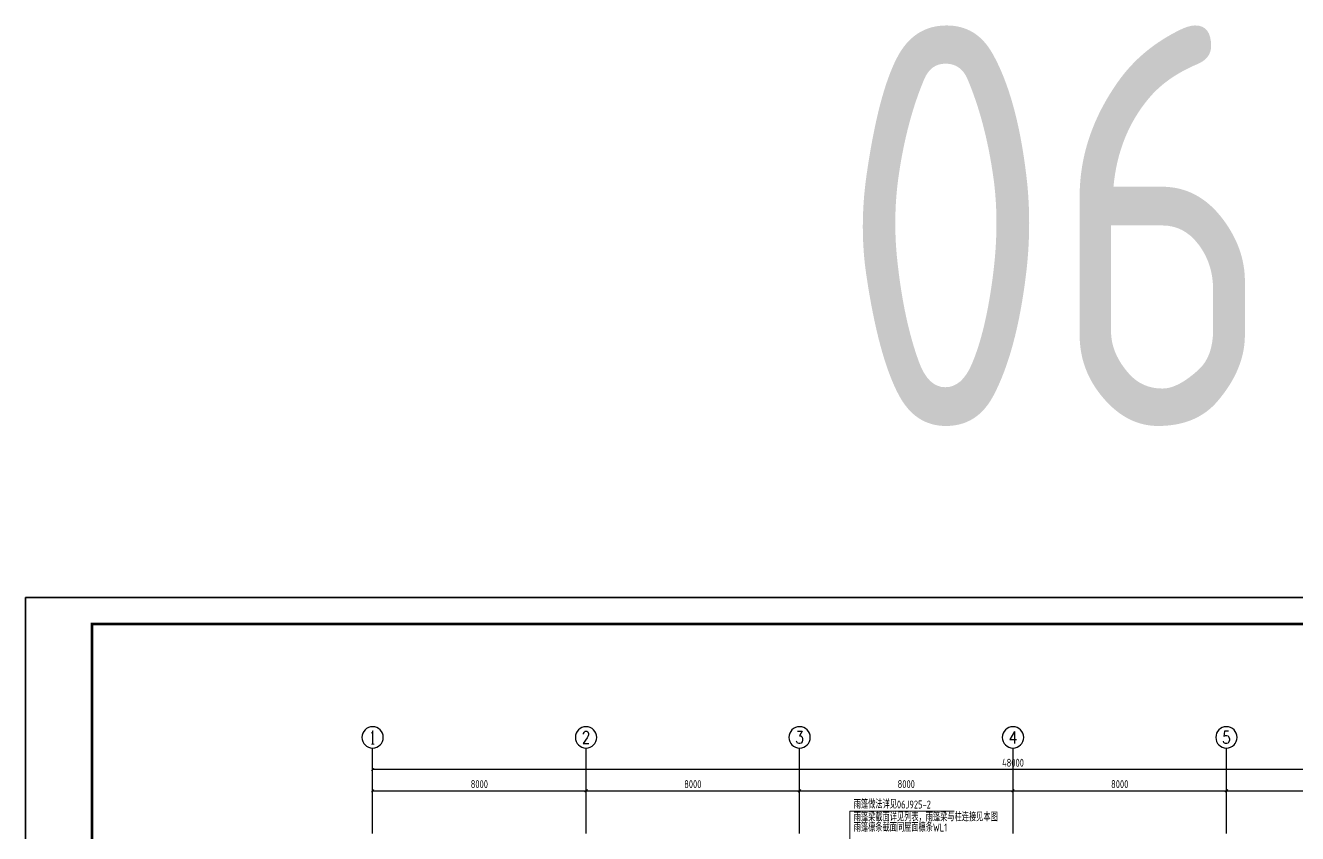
# Model space of a CAD drawing. Header units: millimetres. Extents: x 866561 to 876967, y 40200 to 44891.
# Drawn here: x 871293.6 to 871770.3, y 40710.3 to 41012.9 of the extents above; entities that cross this region are included whole.
import ezdxf
from ezdxf.enums import TextEntityAlignment as Align

# ---------------------------------------------------------------- set-up
doc = ezdxf.new("R2010")
doc.units = ezdxf.units.MM
doc.header["$LTSCALE"] = 1000
doc.header["$MEASUREMENT"] = 0
for name, color, linetype in [('1307', 7, 'Continuous'), ('AXIS', 3, 'Continuous'), ('AXIS_TEXT', 7, 'Continuous'), ('DIM', 7, 'Continuous'), ('梁集中标注', 2, 'Continuous')]:
    doc.layers.add(name, color=color, linetype=linetype)
doc.layers.add('LZ', color=64, linetype='Continuous', lineweight=9)
doc.styles.add('_TCH_AXIS', font='COMPLEX', dxfattribs={"bigfont": 'GBCBIG'})
doc.styles.add('COMPLEX', font='COMPLEX')
doc.styles.add('GBHZ', font='gbenor.shx', dxfattribs={"width": 0.9, "bigfont": 'gbcbig.shx'})
doc.dimstyles.new('Y100', dxfattribs={"dimscale": 0, "dimtxt": 3, "dimasz": 0.01, "dimexe": 1.2, "dimexo": 2, "dimgap": 1, "dimtad": 1, "dimdec": 0, "dimlfac": 100, "dimzin": 0, "dimdsep": 46, "dimtxsty": 'GBHZ', "dimblk": 'DX', "dimcen": 0.09, "dimdle": 1, "dimclrd": 7, "dimclre": 7, "dimclrt": 7, "dimadec": 0, "dimazin": 0, "dimtfac": 1, "dimtdec": 0, "dimtix": 1, "dimtmove": 2, "dimatfit": 3, "dimldrblk": 'DX', "dimfxl": 0, "dimtolj": 1, "dimtzin": 0, "dimarcsym": 0})

# ---------------------------------------------------------------- blocks, each defined once
blk = doc.blocks.new('_AXISO')
blk.add_circle((0, 0), 0.5)
at = {"layer": 'AXIS_TEXT', "style": 'COMPLEX', "width": 1.041667}
blk.add_attdef('A', text='', height=0.56, dxfattribs=at).set_placement((-0.25, -0.28), (0.25, -0.28), align=Align.FIT)
blk = doc.blocks.new('DX')
at = {"color": 0, "linetype": 'ByBlock', "const_width": 40}
blk.add_lwpolyline([(-54, -51), (46, 49)], dxfattribs=at)
blk = doc.blocks.new('*D514')
at = {"layer": 'Defpoints', "color": 0, "transparency": 16777216}
for p in [(871503.69, 40726.3), (871423.69, 40710.3), (871503.69, 40710.3)]:
    blk.add_point(p, dxfattribs=at)
at = {"layer": 'dim', "color": 7, "lineweight": -2, "transparency": 16777216}
for p, q in [((871423.69, 40712.3), (871423.69, 40727.5)), ((871423.7, 40726.3), (871503.68, 40726.3)), ((871503.69, 40712.3), (871503.69, 40727.5))]:
    blk.add_line(p, q, dxfattribs=at)
at = {"layer": 'dim', "color": 7, "lineweight": -2, "transparency": 16777216, "xscale": 0.01, "yscale": 0.01, "zscale": 0.01, "rotation": 180}
blk.add_blockref('DX', (871423.69, 40726.3), dxfattribs=at)
at = {"layer": 'dim', "color": 7, "lineweight": -2, "transparency": 16777216, "xscale": 0.01, "yscale": 0.01, "zscale": 0.01}
blk.add_blockref('DX', (871503.69, 40726.3), dxfattribs=at)
at = {"layer": 'dim', "color": 7, "transparency": 16777216, "insert": (871463.69, 40728.8), "char_height": 3, "attachment_point": 5, "style": 'GBHZ'}
blk.add_mtext('\\A1;8000', dxfattribs=at)
blk = doc.blocks.new('*D515')
at = {"layer": 'Defpoints', "color": 0, "transparency": 16777216}
for p in [(871583.69, 40726.3), (871503.69, 40710.3), (871583.69, 40710.3)]:
    blk.add_point(p, dxfattribs=at)
at = {"layer": 'dim', "color": 7, "lineweight": -2, "transparency": 16777216}
for p, q in [((871503.69, 40712.3), (871503.69, 40727.5)), ((871503.7, 40726.3), (871583.68, 40726.3)), ((871583.69, 40712.3), (871583.69, 40727.5))]:
    blk.add_line(p, q, dxfattribs=at)
at = {"layer": 'dim', "color": 7, "lineweight": -2, "transparency": 16777216, "xscale": 0.01, "yscale": 0.01, "zscale": 0.01, "rotation": 180}
blk.add_blockref('DX', (871503.69, 40726.3), dxfattribs=at)
at = {"layer": 'dim', "color": 7, "lineweight": -2, "transparency": 16777216, "xscale": 0.01, "yscale": 0.01, "zscale": 0.01}
blk.add_blockref('DX', (871583.69, 40726.3), dxfattribs=at)
at = {"layer": 'dim', "color": 7, "transparency": 16777216, "insert": (871543.69, 40728.8), "char_height": 3, "attachment_point": 5, "style": 'GBHZ'}
blk.add_mtext('\\A1;8000', dxfattribs=at)
blk = doc.blocks.new('*D516')
at = {"layer": 'Defpoints', "color": 0, "transparency": 16777216}
for p in [(871663.69, 40726.3), (871583.69, 40710.3), (871663.69, 40710.3)]:
    blk.add_point(p, dxfattribs=at)
at = {"layer": 'dim', "color": 7, "lineweight": -2, "transparency": 16777216}
for p, q in [((871583.69, 40712.3), (871583.69, 40727.5)), ((871583.7, 40726.3), (871663.68, 40726.3)), ((871663.69, 40712.3), (871663.69, 40727.5))]:
    blk.add_line(p, q, dxfattribs=at)
at = {"layer": 'dim', "color": 7, "lineweight": -2, "transparency": 16777216, "xscale": 0.01, "yscale": 0.01, "zscale": 0.01, "rotation": 180}
blk.add_blockref('DX', (871583.69, 40726.3), dxfattribs=at)
at = {"layer": 'dim', "color": 7, "lineweight": -2, "transparency": 16777216, "xscale": 0.01, "yscale": 0.01, "zscale": 0.01}
blk.add_blockref('DX', (871663.69, 40726.3), dxfattribs=at)
at = {"layer": 'dim', "color": 7, "transparency": 16777216, "insert": (871623.69, 40728.8), "char_height": 3, "attachment_point": 5, "style": 'GBHZ'}
blk.add_mtext('\\A1;8000', dxfattribs=at)
blk = doc.blocks.new('*D517')
at = {"layer": 'Defpoints', "color": 0, "transparency": 16777216}
for p in [(871743.69, 40726.3), (871663.69, 40710.3), (871743.69, 40710.3)]:
    blk.add_point(p, dxfattribs=at)
at = {"layer": 'dim', "color": 7, "lineweight": -2, "transparency": 16777216}
for p, q in [((871663.69, 40712.3), (871663.69, 40727.5)), ((871663.7, 40726.3), (871743.68, 40726.3)), ((871743.69, 40712.3), (871743.69, 40727.5))]:
    blk.add_line(p, q, dxfattribs=at)
at = {"layer": 'dim', "color": 7, "lineweight": -2, "transparency": 16777216, "xscale": 0.01, "yscale": 0.01, "zscale": 0.01, "rotation": 180}
blk.add_blockref('DX', (871663.69, 40726.3), dxfattribs=at)
at = {"layer": 'dim', "color": 7, "lineweight": -2, "transparency": 16777216, "xscale": 0.01, "yscale": 0.01, "zscale": 0.01}
blk.add_blockref('DX', (871743.69, 40726.3), dxfattribs=at)
at = {"layer": 'dim', "color": 7, "transparency": 16777216, "insert": (871703.69, 40728.8), "char_height": 3, "attachment_point": 5, "style": 'GBHZ'}
blk.add_mtext('\\A1;8000', dxfattribs=at)
blk = doc.blocks.new('*D518')
at = {"layer": 'Defpoints', "color": 0, "transparency": 16777216}
for p in [(871823.69, 40726.3), (871743.69, 40710.3), (871823.69, 40710.3)]:
    blk.add_point(p, dxfattribs=at)
at = {"layer": 'dim', "color": 7, "lineweight": -2, "transparency": 16777216}
for p, q in [((871743.69, 40712.3), (871743.69, 40727.5)), ((871743.7, 40726.3), (871823.68, 40726.3)), ((871823.69, 40712.3), (871823.69, 40727.5))]:
    blk.add_line(p, q, dxfattribs=at)
at = {"layer": 'dim', "color": 7, "lineweight": -2, "transparency": 16777216, "xscale": 0.01, "yscale": 0.01, "zscale": 0.01, "rotation": 180}
blk.add_blockref('DX', (871743.69, 40726.3), dxfattribs=at)
at = {"layer": 'dim', "color": 7, "lineweight": -2, "transparency": 16777216, "xscale": 0.01, "yscale": 0.01, "zscale": 0.01}
blk.add_blockref('DX', (871823.69, 40726.3), dxfattribs=at)
at = {"layer": 'dim', "color": 7, "transparency": 16777216, "insert": (871783.69, 40728.8), "char_height": 3, "attachment_point": 5, "style": 'GBHZ'}
blk.add_mtext('\\A1;8000', dxfattribs=at)
blk = doc.blocks.new('*D520')
at = {"layer": 'Defpoints', "color": 0, "transparency": 16777216}
for p in [(871423.69, 40734.3), (871423.69, 40710.3), (871903.69, 40710.3)]:
    blk.add_point(p, dxfattribs=at)
at = {"layer": 'dim', "color": 7, "lineweight": -2, "transparency": 16777216}
for p, q in [((871423.69, 40712.3), (871423.69, 40735.5)), ((871903.69, 40712.3), (871903.69, 40735.5)), ((871903.68, 40734.3), (871423.7, 40734.3))]:
    blk.add_line(p, q, dxfattribs=at)
at = {"layer": 'dim', "color": 7, "lineweight": -2, "transparency": 16777216, "xscale": 0.01, "yscale": 0.01, "zscale": 0.01, "rotation": 180}
blk.add_blockref('DX', (871423.69, 40734.3), dxfattribs=at)
at = {"layer": 'dim', "color": 7, "lineweight": -2, "transparency": 16777216, "xscale": 0.01, "yscale": 0.01, "zscale": 0.01}
blk.add_blockref('DX', (871903.69, 40734.3), dxfattribs=at)
at = {"layer": 'dim', "color": 7, "transparency": 16777216, "insert": (871663.69, 40736.8), "char_height": 3, "attachment_point": 5, "style": 'GBHZ'}
blk.add_mtext('\\A1;48000', dxfattribs=at)

msp = doc.modelspace()

# ---------------------------------------------------------------- linework, layer by layer
for p, q in [((871293.569, 40204.747), (871293.569, 40798.747)), ((871293.569, 40798.747), (871293.569, 40204.747))]:
    msp.add_line(p, q)
at = {"color": 0}
for p, q in [((872134.569, 40798.747), (871293.569, 40798.747)), ((871293.569, 40798.747), (872134.569, 40798.747))]:
    msp.add_line(p, q, dxfattribs=at)
at = {"color": 0, "const_width": 1}
msp.add_lwpolyline([(872124.569, 40214.747), (871318.569, 40214.747), (871318.569, 40788.747), (872124.569, 40788.747)], close=True, dxfattribs=at)
at = {"layer": 'AXIS', "color": 0}
for p, q in [((871423.69, 40710.296), (871423.69, 40742.296)), ((871503.69, 40710.296), (871503.69, 40742.296)), ((871583.69, 40710.296), (871583.69, 40742.296)), ((871663.69, 40710.296), (871663.69, 40742.296)), ((871743.69, 40710.296), (871743.69, 40742.296))]:
    msp.add_line(p, q, dxfattribs=at)
at = {"layer": 'LZ'}
for p, q in [((871641.669, 40718.691), (871602.55, 40718.691)), ((871602.55, 40718.691), (871602.55, 40704.184))]:
    msp.add_line(p, q, dxfattribs=at)

# ---------------------------------------------------------------- block references
at = {"layer": 'AXIS', "color": 0}
ref = msp.add_blockref('_AXISO', (871423.69, 40746.296), dxfattribs=dict(at, xscale=-8, yscale=8, zscale=8, rotation=180))
ref.add_attrib('A', '1', dxfattribs={"layer": 'AXIS_TEXT', "color": 0, "height": 5.147, "style": '_TCH_AXIS'}).set_placement((871422.587, 40743.723), (871424.793, 40743.723), align=Align.FIT)
ref = msp.add_blockref('_AXISO', (871503.69, 40746.296), dxfattribs=dict(at, xscale=-8, yscale=8, zscale=8, rotation=180))
ref.add_attrib('A', '2', dxfattribs={"layer": 'AXIS_TEXT', "color": 0, "height": 4.659, "style": '_TCH_AXIS'}).set_placement((871502.136, 40743.967), (871505.243, 40743.967), align=Align.FIT)
ref = msp.add_blockref('_AXISO', (871583.69, 40746.296), dxfattribs=dict(at, xscale=-8, yscale=8, zscale=8, rotation=180))
ref.add_attrib('A', '3', dxfattribs={"layer": 'AXIS_TEXT', "color": 0, "height": 4.659, "style": '_TCH_AXIS'}).set_placement((871582.136, 40743.967), (871585.243, 40743.967), align=Align.FIT)
ref = msp.add_blockref('_AXISO', (871663.69, 40746.296), dxfattribs=dict(at, xscale=-8, yscale=8, zscale=8, rotation=180))
ref.add_attrib('A', '4', dxfattribs={"layer": 'AXIS_TEXT', "color": 0, "height": 4.454, "style": '_TCH_AXIS'}).set_placement((871661.993, 40744.069), (871665.386, 40744.069), align=Align.FIT)
ref = msp.add_blockref('_AXISO', (871743.69, 40746.296), dxfattribs=dict(at, xscale=-8, yscale=8, zscale=8, rotation=180))
ref.add_attrib('A', '5', dxfattribs={"layer": 'AXIS_TEXT', "color": 0, "height": 4.659, "style": '_TCH_AXIS'}).set_placement((871742.136, 40743.967), (871745.243, 40743.967), align=Align.FIT)

# ---------------------------------------------------------------- texts
at = {"layer": '1307', "style": 'GBHZ', "width": 0.9}
for s, p in [('雨篷做法详见06J925-2', (871603.994, 40719.674)), ('雨篷梁截面详见列表，雨篷梁与柱连接见本图', (871603.994, 40714.916)), ('雨篷檩条截面同屋面檩条WL1', (871603.994, 40711.042))]:
    msp.add_text(s, height=3, dxfattribs=at).set_placement(p)
at = {"layer": '梁集中标注', "style": 'GBHZ', "width": 0.9}
msp.add_text('06', height=150, dxfattribs=at).set_placement((871599.178, 40862.949))

# ---------------------------------------------------------------- dimensions: what is measured, and where the dimension line sits
at = {"layer": 'dim'}
for base, p1, p2, picture, middle in [((871423.69, 40734.296), (871903.69, 40710.296), (871423.69, 40710.296), '*D520', (871663.69, 40736.796)), ((871503.69, 40726.296), (871423.69, 40710.296), (871503.69, 40710.296), '*D514', (871463.69, 40728.796)), ((871583.69, 40726.296), (871503.69, 40710.296), (871583.69, 40710.296), '*D515', (871543.69, 40728.796)), ((871663.69, 40726.296), (871583.69, 40710.296), (871663.69, 40710.296), '*D516', (871623.69, 40728.796)), ((871743.69, 40726.296), (871663.69, 40710.296), (871743.69, 40710.296), '*D517', (871703.69, 40728.796)), ((871823.69, 40726.296), (871743.69, 40710.296), (871823.69, 40710.296), '*D518', (871783.69, 40728.796))]:
    dim = msp.add_linear_dim(base=base, p1=p1, p2=p2, dimstyle='Y100', override={"dimscale": 1, "dimfxl": 2}, dxfattribs=at)
    dim.commit()
    dim.dimension.update_dxf_attribs({"geometry": picture, "text_midpoint": middle})

doc.saveas('drawing.dxf')
